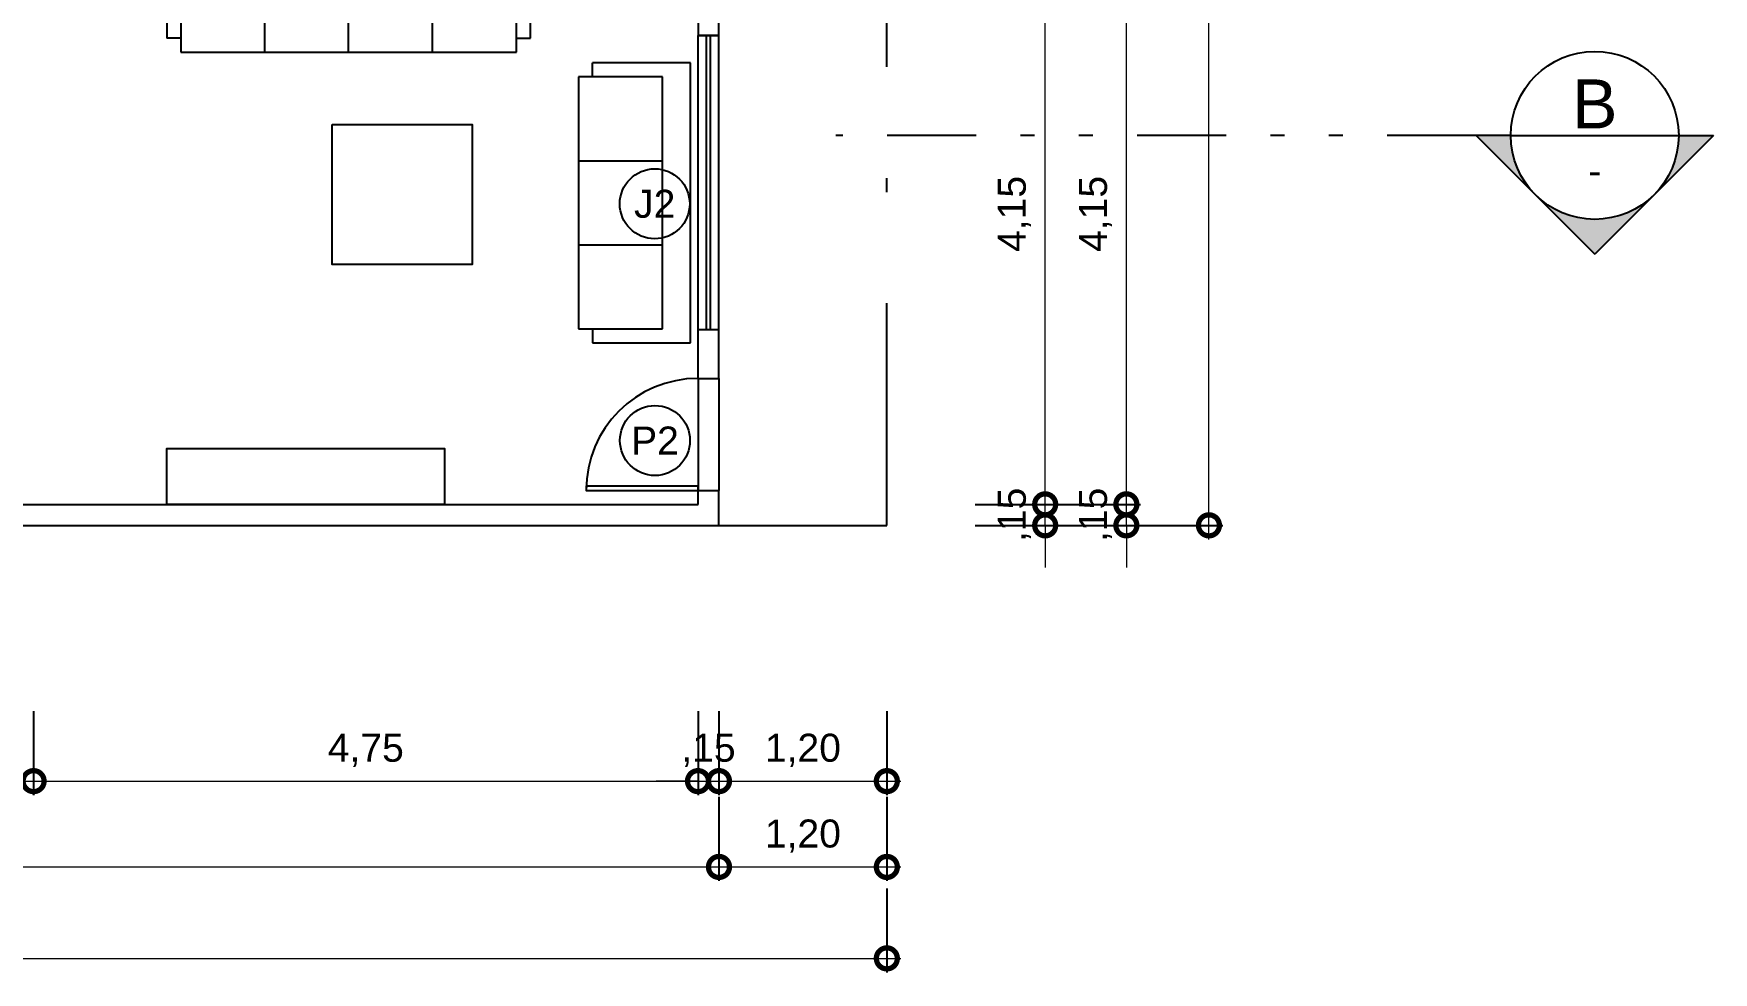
# Model space of a CAD drawing. Header units: metres. Extents: x 47788 to 47873.8, y 23410.5 to 23440.5.
# Drawn here: x 47833.12 to 47845.13, y 23417.87 to 23424.58 of the extents above; entities that cross this region are included whole.
import ezdxf
from ezdxf.enums import TextEntityAlignment as Align

# ---------------------------------------------------------------- set-up
doc = ezdxf.new("R2010")
doc.units = ezdxf.units.M
doc.header["$LTSCALE"] = 0.25
doc.linetypes.add('DASHDOT2', pattern=[12.7, 6.35, -3.175, 0, -3.175])
doc.linetypes.add('DIVIDEX2', pattern=[63.5, 25.4, -12.7, 0, -12.7, 0, -12.7])
for name, color, linetype in [('ARQ_ALV CT', 7, 'Continuous'), ('ARQ_ALV VS', 2, 'Continuous'), ('ARQ_ESQ CT', 3, 'Continuous'), ('ARQ_MOB 01', 1, 'Continuous'), ('ARQ_PISO 01', 1, 'Continuous'), ('ARQ_PROJ SUP', 1, 'DASHDOT2'), ('ARQ_SIMB 01', 1, 'Continuous'), ('SIMB_01', 1, 'Continuous'), ('SIMB_02', 2, 'Continuous'), ('SIMB_LCT', 7, 'DIVIDEX2'), ('SIMB_PREENCHIMENTO', 253, 'Continuous'), ('SIMB_TXT', 1, 'Continuous')]:
    doc.layers.add(name, color=color, linetype=linetype)
doc.layers.add('ARQ_COTA_AZUL', color=5, linetype='Continuous', lineweight=20, true_color=0x0000ff)
doc.styles.add('cota', font='arial.ttf')
doc.styles.add('SIMB', font='arial.ttf')
doc.dimstyles.new('Info 01 - annot', dxfattribs={"dimtxt": 2, "dimasz": 3, "dimexe": 1, "dimexo": 1, "dimgap": 1, "dimtad": 1, "dimzin": 4, "dimtxsty": 'cota', "dimblk": 'DOTSMALL', "dimcen": 2, "dimdle": 1, "dimclrd": 256, "dimclre": 256, "dimclrt": 1, "dimazin": 2, "dimtfac": 0.09, "dimtix": 1, "dimtmove": 2, "dimatfit": 2, "dimfxl": 5, "dimfxlon": 1, "dimtolj": 1, "dimtzin": 4, "dimlwd": -1, "dimarcsym": 1})

# ---------------------------------------------------------------- blocks, each defined once
blk = doc.blocks.new('*U778')
at = {"layer": 'SIMB_PREENCHIMENTO', "transparency": 33554587}
h = blk.add_hatch(color=256, dxfattribs=at)
h.dxf.hatch_style = 1
h.paths.add_polyline_path([(-8.881784197001252e-16, 8.483368031832322), (-4.151591235287846, 4.331776796544477, -0.40182742204384), (4.151591235287825, 4.331776796544499)])
h = blk.add_hatch(color=256, dxfattribs=at)
h.dxf.hatch_style = 1
h.paths.add_polyline_path([(-4.331776796544433, 4.151591235287893), (-8.483368031832326, 8.881784197001252e-16), (-6, 6.661338147750939e-16, -0.1933989078512697)])
h = blk.add_hatch(color=256, dxfattribs=at)
h.dxf.hatch_style = 1
h.paths.add_polyline_path([(4.331776796544499, 4.151591235287825, -0.1933989078512657), (6, 0), (8.483368031832326, 0)])
at = {"layer": 'SIMB_01'}
for p, q in [((-8.483368031832326, 3.608224830031759e-16), (-3.552713678800501e-15, 8.48336803183232)), ((8.483368031832324, -1.387778780781446e-17), (1.77635683940025e-15, 8.48336803183232)), ((-6, 7.347880794884119e-16), (-8.483368031832326, 7.347880794884119e-16)), ((6, 1.929747179611964e-15), (-6, -1.194959100123552e-15)), ((6, 0), (8.483368031832324, 0))]:
    blk.add_line(p, q, dxfattribs=at)
blk.add_circle((0, 0), 6, dxfattribs=at)
at = {"layer": 'SIMB_LCT'}
blk.add_line((8.483368031832324, 0), (54.25074782950469, -4.124836652692805e-17), dxfattribs=at)
at = {"layer": 'SIMB_TXT', "style": 'SIMB'}
for tag, height, p in [('999', 2, (-8.122139337454205e-16, 2.525348218647196)), ('000', 3.5, (7.236551923544865e-16, -2.25))]:
    blk.add_attdef(tag, text='', height=height, rotation=180, dxfattribs=at).set_placement(p, align=Align.MIDDLE_CENTER)
blk = doc.blocks.new('S3')
at = {"ltscale": 0.1}
for p, q in [((0, 0), (-1.999999999999545, -2.253798356832704e-07)), ((7.888297659519594e-08, -0.6999999999998181), (0, 0)), ((-1.999999999999545, -2.253798356832704e-07), (-1.999999921116569, -0.7000002253796538)), ((-0.09999997746194822, -0.2000000112689122), (-1.899999977461675, -0.2000002141105597)), ((-1.899999977461675, -0.2000002141105597), (-1.899999909847566, -0.8000002141109235)), ((-1.299999909847656, -0.800000146497041), (-1.299999977461539, -0.2000001464969046)), ((-0.6999999098477474, -0.8000000788831585), (-0.6999999774616299, -0.2000000788830221)), ((-0.09999990984783835, -0.800000011269276), (-0.09999997746194822, -0.2000000112689122)), ((-1.89999992111666, -0.7000002141105597), (-1.999999921116569, -0.7000002253796538)), ((-0.09999992111693246, -0.7000000112689122), (7.888297659519594e-08, -0.6999999999998181)), ((-1.899999909847566, -0.8000002141109235), (-0.09999990984783835, -0.800000011269276))]:
    blk.add_line(p, q, dxfattribs=at)
blk = doc.blocks.new('S4')
at = {"ltscale": 0.1}
for p, q in [((0, 0), (-2.599999999999454, -2.929937181761488e-07)), ((7.888297659519594e-08, -0.6999999999998181), (0, 0)), ((-2.599999999999454, -2.929937181761488e-07), (-2.599999921116478, -0.7000002929935363)), ((-0.09999997746194822, -0.2000000112689122), (-2.499999977461584, -0.2000002817244422)), ((-2.499999977461584, -0.2000002817244422), (-2.499999909847475, -0.800000281724806)), ((-1.899999909847566, -0.8000002141109235), (-1.899999977461448, -0.2000002141107871)), ((-1.299999909847656, -0.800000146497041), (-1.299999977461539, -0.2000001464969046)), ((-0.6999999098477474, -0.8000000788831585), (-0.6999999774616299, -0.2000000788830221)), ((-0.09999990984783835, -0.800000011269276), (-0.09999997746194822, -0.2000000112689122)), ((-2.499999921116569, -0.7000002817244422), (-2.599999921116478, -0.7000002929935363)), ((-0.09999992111693246, -0.7000000112689122), (7.888297659519594e-08, -0.6999999999998181)), ((-2.499999909847475, -0.800000281724806), (-0.09999990984783835, -0.800000011269276))]:
    blk.add_line(p, q, dxfattribs=at)
blk = doc.blocks.new('_DotSmall')
at = {"color": 0, "linetype": 'ByBlock', "const_width": 0.5}
blk.add_lwpolyline([(-0.0625, 0, 1), (0.0625, 0, 1)], format="xyb", close=True, dxfattribs=at)
blk = doc.blocks.new('*D924')
at = {"layer": 'ARQ_COTA_AZUL', "lineweight": -2, "transparency": 16777216}
for p, q in [((47830.61882898949, 23419.73532124051), (47830.61882898949, 23419.13532124052)), ((47833.11882898941, 23419.73532124051), (47833.11882898941, 23419.13532124052))]:
    blk.add_line(p, q, dxfattribs=at)
at = {"layer": 'ARQ_COTA_AZUL', "transparency": 16777216}
blk.add_line((47830.51882898949, 23419.23532124051), (47833.21882898941, 23419.23532124051), dxfattribs=at)
at = {"layer": 'Defpoints', "color": 0, "transparency": 16777216}
for p in [(47830.61882898949, 23421.21282307431), (47833.11882898941, 23421.21282307431), (47833.11882898941, 23419.23532124051)]:
    blk.add_point(p, dxfattribs=at)
at = {"layer": 'ARQ_COTA_AZUL', "transparency": 16777216, "xscale": 0.3, "yscale": 0.3, "zscale": 0.3, "rotation": 180}
blk.add_blockref('_DotSmall', (47830.61882898949, 23419.23532124051), dxfattribs=at)
at = {"layer": 'ARQ_COTA_AZUL', "transparency": 16777216, "xscale": 0.3, "yscale": 0.3, "zscale": 0.3}
blk.add_blockref('_DotSmall', (47833.11882898941, 23419.23532124051), dxfattribs=at)
at = {"layer": 'ARQ_COTA_AZUL', "color": 1, "transparency": 16777216, "insert": (47831.86882898945, 23419.45551223642), "char_height": 0.2, "attachment_point": 5, "style": 'cota'}
blk.add_mtext('\\A1;2,50', dxfattribs=at)
blk = doc.blocks.new('*D925')
at = {"layer": 'ARQ_COTA_AZUL', "lineweight": -2, "transparency": 16777216}
for p, q in [((47833.11882898941, 23419.73532124051), (47833.11882898941, 23419.13532124052)), ((47837.86882898951, 23419.73532124051), (47837.86882898951, 23419.13532124052))]:
    blk.add_line(p, q, dxfattribs=at)
at = {"layer": 'ARQ_COTA_AZUL', "transparency": 16777216}
blk.add_line((47833.01882898941, 23419.23532124051), (47837.96882898951, 23419.23532124051), dxfattribs=at)
at = {"layer": 'Defpoints', "color": 0, "transparency": 16777216}
for p in [(47833.11882898941, 23421.21282307431), (47837.86882898951, 23421.2128230743), (47837.86882898951, 23419.23532124051)]:
    blk.add_point(p, dxfattribs=at)
at = {"layer": 'ARQ_COTA_AZUL', "transparency": 16777216, "xscale": 0.3, "yscale": 0.3, "zscale": 0.3, "rotation": 180}
blk.add_blockref('_DotSmall', (47833.11882898941, 23419.23532124051), dxfattribs=at)
at = {"layer": 'ARQ_COTA_AZUL', "transparency": 16777216, "xscale": 0.3, "yscale": 0.3, "zscale": 0.3}
blk.add_blockref('_DotSmall', (47837.86882898951, 23419.23532124051), dxfattribs=at)
at = {"layer": 'ARQ_COTA_AZUL', "color": 1, "transparency": 16777216, "insert": (47835.49382898946, 23419.45510295948), "char_height": 0.2, "attachment_point": 5, "style": 'cota'}
blk.add_mtext('\\A1;4,75', dxfattribs=at)
blk = doc.blocks.new('*D926')
at = {"layer": 'ARQ_COTA_AZUL', "lineweight": -2, "transparency": 16777216}
for p, q in [((47837.86882898951, 23419.73532124051), (47837.86882898951, 23419.13532124052)), ((47838.01882898949, 23419.73532124051), (47838.01882898949, 23419.13532124052))]:
    blk.add_line(p, q, dxfattribs=at)
at = {"layer": 'ARQ_COTA_AZUL', "transparency": 16777216}
for p, q in [((47837.86882898951, 23419.23532124051), (47837.56882898951, 23419.23532124051)), ((47837.86882898951, 23419.23532124051), (47838.01882898949, 23419.23532124051)), ((47838.01882898949, 23419.23532124051), (47838.3188289895, 23419.23532124051))]:
    blk.add_line(p, q, dxfattribs=at)
at = {"layer": 'Defpoints', "color": 0, "transparency": 16777216}
for p in [(47837.86882898951, 23421.2128230743), (47838.01882898949, 23421.06282307426), (47838.01882898949, 23419.23532124051)]:
    blk.add_point(p, dxfattribs=at)
at = {"layer": 'ARQ_COTA_AZUL', "transparency": 16777216, "xscale": 0.3, "yscale": 0.3, "zscale": 0.3}
blk.add_blockref('_DotSmall', (47837.86882898951, 23419.23532124051), dxfattribs=at)
at = {"layer": 'ARQ_COTA_AZUL', "transparency": 16777216, "xscale": 0.3, "yscale": 0.3, "zscale": 0.3, "rotation": 180}
blk.add_blockref('_DotSmall', (47838.01882898949, 23419.23532124051), dxfattribs=at)
at = {"layer": 'ARQ_COTA_AZUL', "color": 1, "transparency": 16777216, "insert": (47837.9438289895, 23419.45551223642), "char_height": 0.2, "attachment_point": 5, "style": 'cota'}
blk.add_mtext('\\A1;,15', dxfattribs=at)
blk = doc.blocks.new('*D927')
at = {"layer": 'ARQ_COTA_AZUL', "transparency": 16777216}
for p, q in [((47840.35096169719, 23421.21282307431), (47840.35096169719, 23421.51282307431)), ((47840.35096169719, 23421.06282307427), (47840.35096169719, 23421.21282307431)), ((47840.35096169719, 23421.06282307427), (47840.35096169719, 23420.76282307427))]:
    blk.add_line(p, q, dxfattribs=at)
at = {"layer": 'ARQ_COTA_AZUL', "lineweight": -2, "transparency": 16777216}
for p, q in [((47839.85096169719, 23421.21282307431), (47840.45096169718, 23421.21282307431)), ((47839.85096169719, 23421.06282307427), (47840.45096169718, 23421.06282307427))]:
    blk.add_line(p, q, dxfattribs=at)
at = {"layer": 'Defpoints', "color": 0, "transparency": 16777216}
for p in [(47837.86882898953, 23421.21282307431), (47840.35096169719, 23421.21282307431), (47838.01882898951, 23421.06282307427)]:
    blk.add_point(p, dxfattribs=at)
at = {"layer": 'ARQ_COTA_AZUL', "transparency": 16777216, "xscale": 0.3, "yscale": 0.3, "zscale": 0.3}
for p, rotation in [((47840.35096169719, 23421.21282307431), 270), ((47840.35096169719, 23421.06282307427), 90)]:
    blk.add_blockref('_DotSmall', p, dxfattribs=dict(at, rotation=rotation))
at = {"layer": 'ARQ_COTA_AZUL', "color": 1, "transparency": 16777216, "insert": (47840.13077070128, 23421.13782307427), "char_height": 0.2, "attachment_point": 5, "rotation": 90, "style": 'cota'}
blk.add_mtext('\\A1;,15', dxfattribs=at)
blk = doc.blocks.new('*D928')
at = {"layer": 'ARQ_COTA_AZUL', "lineweight": -2, "transparency": 16777216}
for p, q in [((47838.01882898949, 23419.73532124051), (47838.01882898949, 23419.13532124052)), ((47839.21882898948, 23419.73532124051), (47839.21882898948, 23419.13532124052))]:
    blk.add_line(p, q, dxfattribs=at)
at = {"layer": 'ARQ_COTA_AZUL', "transparency": 16777216}
blk.add_line((47837.9188289895, 23419.23532124051), (47839.31882898948, 23419.23532124051), dxfattribs=at)
at = {"layer": 'Defpoints', "color": 0, "transparency": 16777216}
for p in [(47838.01882898949, 23421.06282307426), (47839.21882898948, 23421.06282307426), (47839.21882898948, 23419.23532124051)]:
    blk.add_point(p, dxfattribs=at)
at = {"layer": 'ARQ_COTA_AZUL', "transparency": 16777216, "xscale": 0.3, "yscale": 0.3, "zscale": 0.3, "rotation": 180}
blk.add_blockref('_DotSmall', (47838.01882898949, 23419.23532124051), dxfattribs=at)
at = {"layer": 'ARQ_COTA_AZUL', "transparency": 16777216, "xscale": 0.3, "yscale": 0.3, "zscale": 0.3}
blk.add_blockref('_DotSmall', (47839.21882898948, 23419.23532124051), dxfattribs=at)
at = {"layer": 'ARQ_COTA_AZUL', "color": 1, "transparency": 16777216, "insert": (47838.61882898949, 23419.45551223642), "char_height": 0.2, "attachment_point": 5, "style": 'cota'}
blk.add_mtext('\\A1;1,20', dxfattribs=at)
blk = doc.blocks.new('*D929')
at = {"layer": 'ARQ_COTA_AZUL', "transparency": 16777216}
blk.add_line((47840.3509616972, 23421.11282307431), (47840.3509616972, 23425.46282307428), dxfattribs=at)
at = {"layer": 'ARQ_COTA_AZUL', "lineweight": -2, "transparency": 16777216}
for p, q in [((47839.8509616972, 23425.36282307428), (47840.4509616972, 23425.36282307428)), ((47839.8509616972, 23421.21282307431), (47840.4509616972, 23421.21282307431))]:
    blk.add_line(p, q, dxfattribs=at)
at = {"layer": 'Defpoints', "color": 0, "transparency": 16777216}
for p in [(47837.86882898949, 23425.36282307428), (47840.3509616972, 23425.36282307428), (47837.86882898953, 23421.21282307431)]:
    blk.add_point(p, dxfattribs=at)
at = {"layer": 'ARQ_COTA_AZUL', "transparency": 16777216, "xscale": 0.3, "yscale": 0.3, "zscale": 0.3}
for p, rotation in [((47840.3509616972, 23425.36282307428), 90), ((47840.3509616972, 23421.21282307431), 270)]:
    blk.add_blockref('_DotSmall', p, dxfattribs=dict(at, rotation=rotation))
at = {"layer": 'ARQ_COTA_AZUL', "color": 1, "transparency": 16777216, "insert": (47840.1307707013, 23423.28782307428), "char_height": 0.2, "attachment_point": 5, "rotation": 90, "style": 'cota'}
blk.add_mtext('\\A1;4,15', dxfattribs=at)
blk = doc.blocks.new('*D946')
at = {"layer": 'ARQ_COTA_AZUL', "transparency": 16777216}
for p, q in [((47840.93138385328, 23421.21282307431), (47840.93138385328, 23421.51282307431)), ((47840.93138385328, 23421.06282307427), (47840.93138385328, 23421.21282307431)), ((47840.93138385328, 23421.06282307427), (47840.93138385328, 23420.76282307427))]:
    blk.add_line(p, q, dxfattribs=at)
at = {"layer": 'ARQ_COTA_AZUL', "lineweight": -2, "transparency": 16777216}
for p, q in [((47840.43138385328, 23421.21282307431), (47841.03138385327, 23421.21282307431)), ((47840.43138385328, 23421.06282307427), (47841.03138385327, 23421.06282307427))]:
    blk.add_line(p, q, dxfattribs=at)
at = {"layer": 'Defpoints', "color": 0, "transparency": 16777216}
for p in [(47837.86882898953, 23421.21282307431), (47840.93138385328, 23421.21282307431), (47838.01882898951, 23421.06282307427)]:
    blk.add_point(p, dxfattribs=at)
at = {"layer": 'ARQ_COTA_AZUL', "transparency": 16777216, "xscale": 0.3, "yscale": 0.3, "zscale": 0.3}
for p, rotation in [((47840.93138385328, 23421.21282307431), 270), ((47840.93138385328, 23421.06282307427), 90)]:
    blk.add_blockref('_DotSmall', p, dxfattribs=dict(at, rotation=rotation))
at = {"layer": 'ARQ_COTA_AZUL', "color": 1, "transparency": 16777216, "insert": (47840.71119285737, 23421.13782307427), "char_height": 0.2, "attachment_point": 5, "rotation": 90, "style": 'cota'}
blk.add_mtext('\\A1;,15', dxfattribs=at)
blk = doc.blocks.new('*D947')
at = {"layer": 'ARQ_COTA_AZUL', "transparency": 16777216}
blk.add_line((47840.93138385329, 23421.11282307431), (47840.93138385329, 23425.46282307428), dxfattribs=at)
at = {"layer": 'ARQ_COTA_AZUL', "lineweight": -2, "transparency": 16777216}
for p, q in [((47840.43138385329, 23425.36282307428), (47841.03138385329, 23425.36282307428)), ((47840.43138385329, 23421.21282307431), (47841.03138385329, 23421.21282307431))]:
    blk.add_line(p, q, dxfattribs=at)
at = {"layer": 'Defpoints', "color": 0, "transparency": 16777216}
for p in [(47837.86882898949, 23425.36282307428), (47840.93138385329, 23425.36282307428), (47837.86882898953, 23421.21282307431)]:
    blk.add_point(p, dxfattribs=at)
at = {"layer": 'ARQ_COTA_AZUL', "transparency": 16777216, "xscale": 0.3, "yscale": 0.3, "zscale": 0.3}
for p, rotation in [((47840.93138385329, 23425.36282307428), 90), ((47840.93138385329, 23421.21282307431), 270)]:
    blk.add_blockref('_DotSmall', p, dxfattribs=dict(at, rotation=rotation))
at = {"layer": 'ARQ_COTA_AZUL', "color": 1, "transparency": 16777216, "insert": (47840.71119285739, 23423.28782307428), "char_height": 0.2, "attachment_point": 5, "rotation": 90, "style": 'cota'}
blk.add_mtext('\\A1;4,15', dxfattribs=at)
blk = doc.blocks.new('*D951')
at = {"layer": 'ARQ_COTA_AZUL', "transparency": 16777216}
blk.add_line((47841.52167789484, 23420.96282307427), (47841.52167789484, 23429.91282307434), dxfattribs=at)
at = {"layer": 'ARQ_COTA_AZUL', "lineweight": -2, "transparency": 16777216}
for p, q in [((47841.02167789484, 23429.81282307434), (47841.62167789484, 23429.81282307434)), ((47841.02167789484, 23421.06282307427), (47841.62167789484, 23421.06282307427))]:
    blk.add_line(p, q, dxfattribs=at)
at = {"layer": 'Defpoints', "color": 0, "transparency": 16777216}
for p in [(47838.01882898953, 23429.81282307434), (47841.52167789484, 23429.81282307434), (47838.01882898951, 23421.06282307427)]:
    blk.add_point(p, dxfattribs=at)
at = {"layer": 'ARQ_COTA_AZUL', "transparency": 16777216, "xscale": 0.3, "yscale": 0.3, "zscale": 0.3}
for p, rotation in [((47841.52167789484, 23429.81282307434), 90), ((47841.52167789484, 23421.06282307427), 270)]:
    blk.add_blockref('_DotSmall', p, dxfattribs=dict(at, rotation=rotation))
at = {"layer": 'ARQ_COTA_AZUL', "color": 1, "transparency": 16777216, "insert": (47841.30148689893, 23425.43782307428), "char_height": 0.2, "attachment_point": 5, "rotation": 90, "style": 'cota'}
blk.add_mtext('\\A1;8,75', dxfattribs=at)
blk = doc.blocks.new('*D952')
at = {"layer": 'ARQ_COTA_AZUL', "lineweight": -2, "transparency": 16777216}
for p, q in [((47825.6188289895, 23419.12229281465), (47825.6188289895, 23418.52229281465)), ((47838.01882898949, 23419.12229281465), (47838.01882898949, 23418.52229281465))]:
    blk.add_line(p, q, dxfattribs=at)
at = {"layer": 'ARQ_COTA_AZUL', "transparency": 16777216}
blk.add_line((47825.5188289895, 23418.62229281465), (47838.11882898949, 23418.62229281465), dxfattribs=at)
at = {"layer": 'Defpoints', "color": 0, "transparency": 16777216}
for p in [(47825.6188289895, 23421.0628230743), (47838.01882898949, 23421.06282307426), (47838.01882898949, 23418.62229281465)]:
    blk.add_point(p, dxfattribs=at)
at = {"layer": 'ARQ_COTA_AZUL', "transparency": 16777216, "xscale": 0.3, "yscale": 0.3, "zscale": 0.3, "rotation": 180}
blk.add_blockref('_DotSmall', (47825.6188289895, 23418.62229281465), dxfattribs=at)
at = {"layer": 'ARQ_COTA_AZUL', "transparency": 16777216, "xscale": 0.3, "yscale": 0.3, "zscale": 0.3}
blk.add_blockref('_DotSmall', (47838.01882898949, 23418.62229281465), dxfattribs=at)
at = {"layer": 'ARQ_COTA_AZUL', "color": 1, "transparency": 16777216, "insert": (47831.8188289895, 23418.84248381056), "char_height": 0.2, "attachment_point": 5, "style": 'cota'}
blk.add_mtext('\\A1;12,40', dxfattribs=at)
blk = doc.blocks.new('*D953')
at = {"layer": 'ARQ_COTA_AZUL', "lineweight": -2, "transparency": 16777216}
for p, q in [((47838.01882898949, 23419.12229281465), (47838.01882898949, 23418.52229281465)), ((47839.21882898948, 23419.12229281465), (47839.21882898948, 23418.52229281465))]:
    blk.add_line(p, q, dxfattribs=at)
at = {"layer": 'ARQ_COTA_AZUL', "transparency": 16777216}
blk.add_line((47837.9188289895, 23418.62229281465), (47839.31882898948, 23418.62229281465), dxfattribs=at)
at = {"layer": 'Defpoints', "color": 0, "transparency": 16777216}
for p in [(47838.01882898949, 23421.06282307426), (47839.21882898948, 23421.06282307426), (47839.21882898948, 23418.62229281465)]:
    blk.add_point(p, dxfattribs=at)
at = {"layer": 'ARQ_COTA_AZUL', "transparency": 16777216, "xscale": 0.3, "yscale": 0.3, "zscale": 0.3, "rotation": 180}
blk.add_blockref('_DotSmall', (47838.01882898949, 23418.62229281465), dxfattribs=at)
at = {"layer": 'ARQ_COTA_AZUL', "transparency": 16777216, "xscale": 0.3, "yscale": 0.3, "zscale": 0.3}
blk.add_blockref('_DotSmall', (47839.21882898948, 23418.62229281465), dxfattribs=at)
at = {"layer": 'ARQ_COTA_AZUL', "color": 1, "transparency": 16777216, "insert": (47838.61882898949, 23418.84248381056), "char_height": 0.2, "attachment_point": 5, "style": 'cota'}
blk.add_mtext('\\A1;1,20', dxfattribs=at)
blk = doc.blocks.new('*D954')
at = {"layer": 'ARQ_COTA_AZUL', "lineweight": -2, "transparency": 16777216}
for p, q in [((47825.6188289895, 23418.46888843902), (47825.6188289895, 23417.86888843902)), ((47839.21882898948, 23418.46888843902), (47839.21882898948, 23417.86888843902))]:
    blk.add_line(p, q, dxfattribs=at)
at = {"layer": 'ARQ_COTA_AZUL', "transparency": 16777216}
blk.add_line((47825.5188289895, 23417.96888843902), (47839.31882898948, 23417.96888843902), dxfattribs=at)
at = {"layer": 'Defpoints', "color": 0, "transparency": 16777216}
for p in [(47825.6188289895, 23421.0628230743), (47839.21882898948, 23421.06282307426), (47839.21882898948, 23417.96888843902)]:
    blk.add_point(p, dxfattribs=at)
at = {"layer": 'ARQ_COTA_AZUL', "transparency": 16777216, "xscale": 0.3, "yscale": 0.3, "zscale": 0.3, "rotation": 180}
blk.add_blockref('_DotSmall', (47825.6188289895, 23417.96888843902), dxfattribs=at)
at = {"layer": 'ARQ_COTA_AZUL', "transparency": 16777216, "xscale": 0.3, "yscale": 0.3, "zscale": 0.3}
blk.add_blockref('_DotSmall', (47839.21882898948, 23417.96888843902), dxfattribs=at)
at = {"layer": 'ARQ_COTA_AZUL', "color": 1, "transparency": 16777216, "insert": (47832.41882898949, 23418.18907943492), "char_height": 0.2, "attachment_point": 5, "style": 'cota'}
blk.add_mtext('\\A1;13,60', dxfattribs=at)
blk = doc.blocks.new('*U595')
at = {"layer": 'SIMB_02'}
blk.add_circle((0, 0), 2.5, dxfattribs=at)
at = {"layer": 'SIMB_TXT', "style": 'SIMB'}
blk.add_attdef('CDESQ', text='', height=2, dxfattribs=at).set_placement((0, 0), align=Align.MIDDLE_CENTER)

msp = doc.modelspace()

# ---------------------------------------------------------------- linework, layer by layer
at = {"layer": 'ARQ_ALV CT'}
for p, q in [((47838.01882898955, 23424.56282307427), (47838.01882898948, 23426.81282307428)), ((47837.86882898948, 23425.36282307428), (47837.86882898955, 23424.56282307427)), ((47838.01882898956, 23424.56282307428), (47837.86882898956, 23424.56282307428)), ((47837.86882898956, 23424.56282307428), (47838.01882898955, 23424.56282307428)), ((47837.86882898957, 23422.11282307431), (47837.86882898956, 23422.46282307428)), ((47837.86882898956, 23422.46282307428), (47838.01882898955, 23422.46282307428)), ((47838.01882898956, 23422.11282307431), (47838.01882898955, 23422.46282307428)), ((47837.86882898957, 23422.11282307431), (47838.01882898955, 23422.11282307431)), ((47832.8688289895, 23421.21282307431), (47837.86882898951, 23421.2128230743)), ((47837.86882898956, 23421.3128230743), (47838.01882898956, 23421.31282307431)), ((47837.86882898951, 23421.2128230743), (47837.86882898956, 23421.3128230743)), ((47838.01882898949, 23421.06282307426), (47838.01882898956, 23421.31282307431)), ((47832.86882898951, 23421.0628230743), (47838.01882898949, 23421.06282307426))]:
    msp.add_line(p, q, dxfattribs=at)
at = {"layer": 'ARQ_ALV VS'}
for p, q in [((47837.86882898955, 23422.46282307428), (47837.86882898955, 23424.56282307428)), ((47838.01882898955, 23422.46282307428), (47838.01882898955, 23424.56282307427))]:
    msp.add_line(p, q, dxfattribs=at)
at = {"layer": 'ARQ_ESQ CT'}
for p, q in [((47837.92882898955, 23422.46282307428), (47837.92882898955, 23424.56282307428)), ((47837.95882898955, 23422.46282307428), (47837.95882898955, 23424.56282307427))]:
    msp.add_line(p, q, dxfattribs=at)
msp.add_lwpolyline([(47837.86882898955, 23421.3128230743), (47837.86882898955, 23421.3428230743), (47837.06882898956, 23421.3428230743), (47837.06882898956, 23421.3128230743)], close=True, dxfattribs=at)
at = {"layer": 'ARQ_MOB 01'}
for points in [[(47835.25389014699, 23423.92762409203), (47836.25389014699, 23423.92762409203), (47836.25389014699, 23422.92762409203), (47835.25389014699, 23422.92762409203)], [(47834.07124735959, 23421.21282307431), (47834.07124735959, 23421.61282307431), (47836.05624732016, 23421.61282307431), (47836.05624732016, 23421.21282307431)]]:
    msp.add_lwpolyline(points, close=True, dxfattribs=at)
at = {"layer": 'ARQ_PISO 01'}
for p, q in [((47837.86882898955, 23422.1128230743), (47837.86882898951, 23421.3128230743)), ((47838.01882898954, 23422.11282307429), (47838.01882898954, 23421.31282307428))]:
    msp.add_line(p, q, dxfattribs=at)
at = {"layer": 'ARQ_PROJ SUP'}
for p, q in [((47839.21882898948, 23421.06282307426), (47839.21882898943, 23429.81282307433)), ((47838.01882898949, 23421.06282307426), (47839.21882898948, 23421.06282307426))]:
    msp.add_line(p, q, dxfattribs=at)
at = {"layer": 'ARQ_SIMB 01'}
msp.add_arc((47837.86882898955, 23421.3128230743), 0.8000000000101863, 90.00000000000001, 180, dxfattribs=at)

# ---------------------------------------------------------------- block references
at = {"xscale": 0.1, "yscale": 0.1, "zscale": 0.1, "rotation": 180}
msp.add_blockref('*U778', (47844.27988306811, 23423.84915716102), dxfattribs=at).add_auto_attribs({'999': '-', '000': 'B'})
at = {"xscale": 0.1, "yscale": 0.1, "zscale": 0.1}
for p, values in [((47837.55953067096, 23423.36044060946), {'CDESQ': 'J2'}), ((47837.56107237876, 23421.66880178356), {'CDESQ': 'P2'})]:
    msp.add_blockref('*U595', p, dxfattribs=at).add_auto_attribs(values)
at = {"layer": 'ARQ_MOB 01'}
msp.add_blockref('S4', (47836.67124732016, 23425.24287535366), dxfattribs=at)
at = {"layer": 'ARQ_MOB 01', "rotation": 270.0000064573097}
msp.add_blockref('S3', (47837.81476163463, 23422.36717657596), dxfattribs=at)

# ---------------------------------------------------------------- dimensions: what is measured, and where the dimension line sits
at = {"layer": 'ARQ_COTA_AZUL'}
for base, p1, p2, picture, middle in [((47841.52167789484, 23429.81282307434), (47838.01882898949, 23421.06282307426), (47838.01882898952, 23429.81282307434), '*D951', (47841.30148689893, 23425.43782307428)), ((47840.3509616972, 23425.36282307428), (47837.86882898951, 23421.2128230743), (47837.86882898948, 23425.36282307428), '*D929', (47840.1307707013, 23423.28782307428)), ((47840.93138385329, 23425.36282307428), (47837.86882898951, 23421.2128230743), (47837.86882898948, 23425.36282307428), '*D947', (47840.71119285739, 23423.28782307428)), ((47840.35096169719, 23421.21282307431), (47838.01882898949, 23421.06282307426), (47837.86882898951, 23421.2128230743), '*D927', (47840.13077070128, 23421.13782307427)), ((47840.93138385328, 23421.21282307431), (47838.01882898949, 23421.06282307426), (47837.86882898951, 23421.2128230743), '*D946', (47840.71119285737, 23421.13782307427))]:
    dim = msp.add_linear_dim(base=base, p1=p1, p2=p2, angle=90, dimstyle='Info 01 - annot', dxfattribs=at)
    dim.commit()
    dim.dimension.update_dxf_attribs({"geometry": picture, "text_midpoint": middle})
for base, p1, p2, picture, middle in [((47833.11882898941, 23419.23532124051), (47830.61882898949, 23421.21282307431), (47833.11882898941, 23421.21282307431), '*D924', (47831.86882898945, 23419.45551223642)), ((47837.86882898951, 23419.23532124051), (47833.11882898941, 23421.21282307431), (47837.86882898951, 23421.2128230743), '*D925', (47835.49382898946, 23419.45510295948)), ((47838.01882898949, 23419.23532124051), (47837.86882898951, 23421.2128230743), (47838.01882898949, 23421.06282307426), '*D926', (47837.9438289895, 23419.45551223642)), ((47838.01882898949, 23418.62229281465), (47825.6188289895, 23421.0628230743), (47838.01882898949, 23421.06282307426), '*D952', (47831.8188289895, 23418.84248381056)), ((47839.21882898948, 23417.96888843902), (47825.6188289895, 23421.0628230743), (47839.21882898948, 23421.06282307426), '*D954', (47832.41882898949, 23418.18907943492)), ((47839.21882898948, 23419.23532124051), (47838.01882898949, 23421.06282307426), (47839.21882898948, 23421.06282307426), '*D928', (47838.61882898949, 23419.45551223642)), ((47839.21882898948, 23418.62229281465), (47838.01882898949, 23421.06282307426), (47839.21882898948, 23421.06282307426), '*D953', (47838.61882898949, 23418.84248381056))]:
    dim = msp.add_linear_dim(base=base, p1=p1, p2=p2, dimstyle='Info 01 - annot', dxfattribs=at)
    dim.commit()
    dim.dimension.update_dxf_attribs({"geometry": picture, "text_midpoint": middle})

doc.saveas('drawing.dxf')
